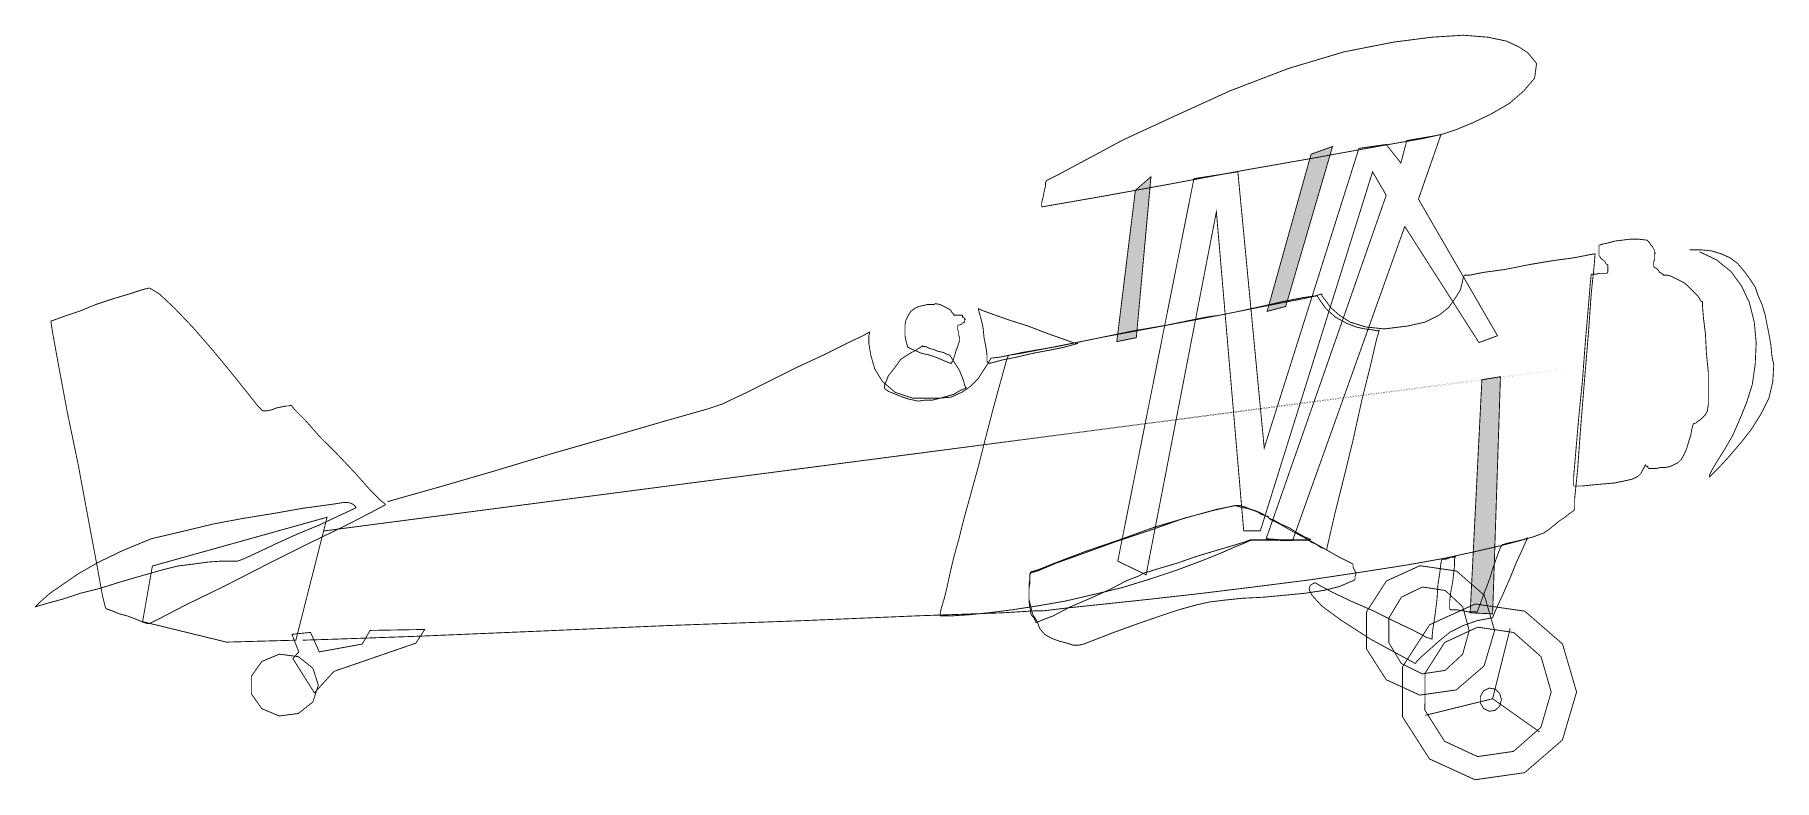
# Model space of a CAD drawing. Extents: x -2.89 to 3, y -1.93 to 0.59.
import ezdxf

# ---------------------------------------------------------------- set-up
doc = ezdxf.new("R2010")
doc.units = 0
doc.header["$LTSCALE"] = 0.000394
doc.layers.add('COUCHE1', color=7, linetype='CONTINUOUS')

msp = doc.modelspace()

# ---------------------------------------------------------------- linework, layer by layer
at = {"layer": 'COUCHE1', "color": 7, "linetype": 'CONTINUOUS', "const_width": 0.003}
for points in [[(2.197953, 0.497), (2.184724, 0.513539), (2.168185, 0.533386), (2.138406, 0.553228), (2.095409, 0.573083), (2.032563, 0.586303), (1.949862, 0.592925), (1.844016, 0.586303), (1.715012, 0.569756)], [(1.715012, 0.569756), (1.546315, 0.536685), (1.357752, 0.480457), (1.15928, 0.404378), (0.970728, 0.318374), (0.798732, 0.238988), (0.663098, 0.166209), (0.570484, 0.116614), (0.537398, 0.100051)], [(1.87048, 0.255524), (1.883717, 0.258835), (1.923402, 0.272059), (1.979634, 0.295217), (2.042488, 0.324984), (2.105319, 0.36137), (2.154949, 0.404378), (2.19135, 0.44737), (2.197953, 0.497)], [(0.520862, 0.01074), (0.577094, 0.020657), (0.729268, 0.047126), (0.947579, 0.086811), (1.195673, 0.133126), (1.440465, 0.176142), (1.658764, 0.215819), (1.810937, 0.242295), (1.87048, 0.255524)], [(0.537398, 0.100051), (0.534098, 0.093429), (0.534098, 0.0835), (0.530787, 0.070276), (0.527484, 0.053744), (0.524169, 0.037213), (0.520862, 0.023972), (0.520862, 0.014055), (0.520862, 0.01074)], [(2.40965, -0.118264), (2.412972, -0.118264), (2.422898, -0.114953), (2.439433, -0.111646), (2.462583, -0.105051), (2.489051, -0.101732), (2.515508, -0.098417), (2.541972, -0.098417), (2.571744, -0.101732)], [(2.40965, -0.151343), (2.40965, -0.148039), (2.40965, -0.141421), (2.40965, -0.134803), (2.40965, -0.131496), (2.40965, -0.124882), (2.40965, -0.121575), (2.40965, -0.118264)], [(2.571744, -0.101732), (2.575063, -0.105051), (2.581673, -0.111646), (2.58498, -0.118264), (2.591598, -0.124882), (2.594902, -0.131496), (2.598205, -0.138122), (2.598205, -0.144732), (2.601524, -0.144732)], [(1.953173, -0.220815), (1.969717, -0.220815), (2.019331, -0.21089), (2.092106, -0.200961), (2.174815, -0.184413), (2.254193, -0.171189), (2.326969, -0.16128), (2.376575, -0.151343), (2.396425, -0.148039)], [(2.396425, -0.148039), (2.393118, -0.187732), (2.383197, -0.283657), (2.373272, -0.422598), (2.360035, -0.581366), (2.346819, -0.743457), (2.336878, -0.88239), (2.326969, -0.978303), (2.326969, -1.014693)], [(2.439433, -0.184413), (2.436114, -0.184413), (2.432811, -0.18111), (2.429496, -0.174516), (2.422898, -0.16789), (2.416283, -0.164583), (2.412972, -0.157961), (2.40965, -0.154665), (2.40965, -0.151343)], [(2.601524, -0.144732), (2.598205, -0.148039), (2.598205, -0.154665), (2.598205, -0.16128), (2.598205, -0.16789), (2.594902, -0.174516), (2.594902, -0.18111), (2.594902, -0.187732)], [(2.717287, -0.134803), (2.756988, -0.134803), (2.790067, -0.138122), (2.82315, -0.148039), (2.852913, -0.16128), (2.879382, -0.18111), (2.899217, -0.20426), (2.919059, -0.230732), (2.938921, -0.260512)], [(2.928988, -0.591295), (2.938921, -0.521827), (2.942209, -0.449067), (2.935626, -0.379587), (2.919059, -0.313429), (2.892602, -0.257197), (2.856217, -0.207575), (2.806594, -0.16789), (2.750362, -0.141421)], [(1.761311, -0.392815), (1.820858, -0.379587), (1.867169, -0.356441), (1.900244, -0.329972), (1.923402, -0.29689), (1.939949, -0.270437), (1.946551, -0.243965), (1.949862, -0.227433), (1.953173, -0.220815)], [(2.323657, -0.935315), (2.323657, -0.905539), (2.330268, -0.82615), (2.340197, -0.710374), (2.353429, -0.578051), (2.36335, -0.445744), (2.373272, -0.329972), (2.379898, -0.250583), (2.383197, -0.217488)], [(2.383197, -0.217488), (2.389803, -0.217488), (2.399736, -0.217488), (2.40965, -0.214205), (2.419587, -0.214205), (2.429496, -0.214205), (2.436114, -0.214205), (2.439433, -0.21089)], [(2.439433, -0.21089), (2.439433, -0.207575), (2.439433, -0.20426), (2.439433, -0.19765), (2.439433, -0.194343), (2.439433, -0.191035), (2.439433, -0.187732), (2.439433, -0.184413)], [(2.594902, -0.187732), (2.594902, -0.191035), (2.598205, -0.194343), (2.604811, -0.19765), (2.611433, -0.20426), (2.614744, -0.21089), (2.62137, -0.214205), (2.624657, -0.217488), (2.62798, -0.217488)], [(2.62798, -0.217488), (2.62798, -0.220815), (2.634606, -0.220815), (2.641217, -0.220815), (2.654437, -0.224114), (2.667677, -0.230732), (2.680898, -0.237346), (2.694134, -0.243965), (2.707366, -0.25389)], [(-2.836626, -0.37628), (-2.826697, -0.372976), (-2.790299, -0.359736), (-2.740689, -0.343205), (-2.684449, -0.320039), (-2.624917, -0.300209), (-2.568677, -0.283657), (-2.528992, -0.270437), (-2.50252, -0.263815)], [(-2.50252, -0.263815), (-2.469453, -0.283657), (-2.416516, -0.333276), (-2.353665, -0.399437), (-2.287508, -0.475524), (-2.224657, -0.551602), (-2.171736, -0.617756), (-2.135339, -0.664055), (-2.118807, -0.680606)], [(1.453685, -0.290272), (1.407366, -0.300209), (1.288291, -0.323343), (1.122898, -0.356441), (0.931028, -0.392815), (0.735878, -0.429209), (0.570484, -0.462291), (0.45139, -0.485441), (0.408406, -0.492071)], [(1.060047, -0.366354), (1.076583, -0.363055), (1.122898, -0.356441), (1.189063, -0.343205), (1.265146, -0.326654), (1.337917, -0.310122), (1.404059, -0.29689), (1.45037, -0.290272), (1.470236, -0.283657)], [(1.66539, -0.406055), (1.658764, -0.409354), (1.642232, -0.406055), (1.615768, -0.402748), (1.586004, -0.396126), (1.552913, -0.38289), (1.516539, -0.363055), (1.483449, -0.333276), (1.453685, -0.290272)], [(1.470236, -0.283657), (1.470236, -0.290272), (1.483449, -0.306807), (1.499996, -0.329972), (1.529768, -0.356441), (1.566157, -0.379587), (1.619079, -0.396126), (1.681929, -0.402748), (1.761311, -0.392815)], [(2.707366, -0.25389), (2.717287, -0.263815), (2.727213, -0.273744), (2.737142, -0.283657), (2.743748, -0.290272), (2.750362, -0.300209), (2.753685, -0.306807), (2.756988, -0.310122), (2.760291, -0.310122)], [(2.938921, -0.260512), (2.948839, -0.290272), (2.962071, -0.320039), (2.972008, -0.353126), (2.978602, -0.386193), (2.985236, -0.419291), (2.991843, -0.455669), (2.995146, -0.492071), (3.001768, -0.525138)], [(0.070988, -0.465602), (0.067689, -0.465602), (0.064378, -0.455669), (0.061063, -0.442441), (0.057764, -0.425906), (0.057764, -0.409354), (0.057764, -0.389528), (0.061063, -0.372976), (0.070988, -0.353126)], [(0.070988, -0.353126), (0.07761, -0.343205), (0.090843, -0.333276), (0.104079, -0.326654), (0.120618, -0.323343), (0.133843, -0.320039), (0.147067, -0.320039), (0.157004, -0.320039), (0.160303, -0.31674)], [(0.160303, -0.31674), (0.176843, -0.320039), (0.190087, -0.326654), (0.203307, -0.333276), (0.213248, -0.339902), (0.216559, -0.346508), (0.22315, -0.353126), (0.22315, -0.356441), (0.226469, -0.356441)], [(0.338945, -0.518508), (0.335634, -0.511906), (0.335634, -0.492071), (0.332323, -0.465602), (0.325689, -0.432508), (0.322406, -0.399437), (0.31578, -0.369661), (0.309161, -0.346508), (0.30585, -0.333276)], [(0.30585, -0.333276), (0.319091, -0.339902), (0.355472, -0.353126), (0.411701, -0.372976), (0.474559, -0.392815), (0.534098, -0.415976), (0.590339, -0.435819), (0.626724, -0.449067), (0.643256, -0.452378)], [(2.760291, -0.310122), (2.760291, -0.326654), (2.763594, -0.366354), (2.770217, -0.419291), (2.773528, -0.485441), (2.78013, -0.551602), (2.78013, -0.611146), (2.78013, -0.657453), (2.776839, -0.680606)], [(-2.651378, -1.348795), (-2.661307, -1.309091), (-2.681138, -1.199949), (-2.710921, -1.041157), (-2.743996, -0.862531), (-2.780382, -0.687228), (-2.810157, -0.528453), (-2.830004, -0.419291), (-2.836626, -0.37628)], [(-0.560807, -0.657453), (-0.540957, -0.647531), (-0.484705, -0.621067), (-0.405346, -0.581366), (-0.312717, -0.535071), (-0.220087, -0.492071), (-0.140705, -0.452378), (-0.08448, -0.425906), (-0.061319, -0.412661)], [(-0.061319, -0.412661), (-0.064622, -0.425906), (-0.064622, -0.452378), (-0.058012, -0.492071), (-0.04478, -0.53837), (-0.018335, -0.581366), (0.024685, -0.617756), (0.084232, -0.637602), (0.170236, -0.637602)], [(0.226469, -0.356441), (0.229776, -0.356441), (0.233087, -0.356441), (0.239693, -0.356441), (0.243, -0.356441), (0.246315, -0.356441), (0.249626, -0.356441), (0.252929, -0.356441)], [(0.262846, -0.369661), (0.259531, -0.37628), (0.259531, -0.379587), (0.252929, -0.38289), (0.249626, -0.386193), (0.243, -0.389528), (0.239693, -0.389528), (0.236382, -0.389528)], [(0.236382, -0.389528), (0.236382, -0.392815), (0.236382, -0.399437), (0.236382, -0.406055), (0.239693, -0.412661), (0.239693, -0.422598), (0.243, -0.432508), (0.243, -0.43913), (0.243, -0.442441)], [(0.252929, -0.356441), (0.252929, -0.359736), (0.252929, -0.363055), (0.256232, -0.363055), (0.259531, -0.366354), (0.259531, -0.369661), (0.262846, -0.369661)], [(0.348858, -0.501992), (0.378626, -0.498681), (0.458012, -0.482134), (0.573799, -0.462291), (0.702799, -0.435819), (0.831807, -0.409354), (0.947579, -0.389528), (1.026969, -0.372976), (1.060047, -0.366354)], [(1.486756, -1.150323), (1.493374, -1.120567), (1.513228, -1.034551), (1.542996, -0.915469), (1.576067, -0.77985), (1.605843, -0.644209), (1.635622, -0.525138), (1.655472, -0.43913), (1.66539, -0.406055)], [(0.117307, -0.458976), (0.113992, -0.462291), (0.104079, -0.468906), (0.094142, -0.475524), (0.080921, -0.482134), (0.064378, -0.492071), (0.054461, -0.498681), (0.044535, -0.505291)], [(0.216559, -0.518508), (0.209933, -0.518508), (0.193394, -0.511906), (0.170236, -0.501992), (0.143772, -0.492071), (0.113992, -0.485441), (0.090843, -0.475524), (0.074299, -0.468906), (0.070988, -0.465602)], [(0.209933, -0.492071), (0.200008, -0.488744), (0.186776, -0.482134), (0.170236, -0.478835), (0.153697, -0.472201), (0.140469, -0.468906), (0.127224, -0.462291), (0.117307, -0.462291), (0.117307, -0.458976)], [(0.243, -0.442441), (0.236382, -0.462291), (0.229776, -0.478835), (0.226469, -0.492071), (0.22315, -0.501992), (0.219843, -0.511906), (0.216559, -0.515213), (0.216559, -0.518508)], [(0.643256, -0.452378), (0.63002, -0.455669), (0.593642, -0.465602), (0.54402, -0.475524), (0.491094, -0.485441), (0.434854, -0.498681), (0.38524, -0.508594), (0.348858, -0.518508), (0.338945, -0.518508)], [(0.044535, -0.505291), (0.04122, -0.508594), (0.034602, -0.518508), (0.024685, -0.531752), (0.01476, -0.54498), (0.001528, -0.561516), (-0.005087, -0.578051), (-0.011701, -0.594598), (-0.011701, -0.60452)], [(0.170236, -0.637602), (0.213248, -0.634291), (0.249626, -0.617756), (0.27939, -0.597902), (0.30585, -0.571453), (0.322406, -0.54498), (0.335634, -0.525138), (0.345547, -0.508594), (0.348858, -0.501992)], [(0.266169, -0.601217), (0.262846, -0.601217), (0.259531, -0.591295), (0.256232, -0.578051), (0.249626, -0.561516), (0.243, -0.54498), (0.233087, -0.528453), (0.219843, -0.508594), (0.209933, -0.492071)], [(0.408406, -0.492071), (0.401776, -0.508594), (0.391862, -0.54498), (0.375323, -0.60452), (0.355472, -0.677299), (0.332323, -0.766622), (0.309161, -0.859224), (0.282713, -0.955154), (0.256232, -1.051091)], [(3.001768, -0.525138), (2.998465, -0.581366), (2.985236, -0.637602), (2.958768, -0.690531), (2.925685, -0.743457), (2.889295, -0.789756), (2.849618, -0.836075), (2.81322, -0.875768), (2.783449, -0.905539)], [(-0.011701, -0.60452), (0.001528, -0.614441), (0.018071, -0.621067), (0.034602, -0.627681), (0.051161, -0.634291), (0.070988, -0.640917), (0.087543, -0.644209), (0.104079, -0.647531), (0.123921, -0.644209)], [(0.123921, -0.644209), (0.150378, -0.644209), (0.176843, -0.637602), (0.200008, -0.630996), (0.22315, -0.62437), (0.239693, -0.614441), (0.252929, -0.607835), (0.262846, -0.60452), (0.266169, -0.601217)], [(2.783449, -0.905539), (2.783449, -0.898925), (2.793358, -0.879079), (2.81322, -0.846004), (2.836378, -0.809602), (2.862846, -0.763295), (2.885992, -0.710374), (2.909146, -0.654142), (2.928988, -0.591295)], [(-2.118807, -0.680606), (-2.115508, -0.680606), (-2.105583, -0.680606), (-2.089043, -0.677299), (-2.072504, -0.670681), (-2.055965, -0.667366), (-2.039421, -0.664055), (-2.0295, -0.664055), (-2.022874, -0.660744)], [(-2.022874, -0.660744), (-2.009657, -0.677299), (-1.973276, -0.713685), (-1.92365, -0.769929), (-1.86411, -0.829457), (-1.804547, -0.892299), (-1.754925, -0.948535), (-1.718567, -0.984929), (-1.70202, -0.998161)], [(-1.695402, -0.988236), (-1.649102, -0.975), (-1.520079, -0.938622), (-1.338154, -0.885697), (-1.129748, -0.822846), (-0.921362, -0.763295), (-0.739425, -0.710374), (-0.610421, -0.673984), (-0.560807, -0.657453)], [(2.776839, -0.680606), (2.770217, -0.693831), (2.763594, -0.700441), (2.753685, -0.710374), (2.747067, -0.713685), (2.740445, -0.720295), (2.733823, -0.723594), (2.730531, -0.723594)], [(2.730531, -0.723594), (2.727213, -0.730232), (2.723902, -0.743457), (2.720598, -0.763295), (2.713988, -0.783146), (2.707366, -0.806307), (2.697441, -0.829457), (2.68752, -0.846004), (2.677594, -0.855925)], [(2.568425, -0.862531), (2.565122, -0.865843), (2.565122, -0.869161), (2.561823, -0.872465), (2.55852, -0.879079), (2.555205, -0.885697), (2.551902, -0.892299), (2.545276, -0.898925), (2.541972, -0.902232)], [(2.581673, -0.875768), (2.578366, -0.875768), (2.575063, -0.872465), (2.575063, -0.869161), (2.571744, -0.869161), (2.568425, -0.865843), (2.568425, -0.862531)], [(2.677594, -0.855925), (2.664362, -0.862531), (2.651142, -0.869161), (2.634606, -0.872465), (2.618055, -0.872465), (2.604811, -0.875768), (2.591598, -0.875768), (2.581673, -0.875768)], [(2.541972, -0.902232), (2.52213, -0.912157), (2.492358, -0.918768), (2.45928, -0.925394), (2.419587, -0.928709), (2.383197, -0.932), (2.353429, -0.935315), (2.330268, -0.935315), (2.323657, -0.935315)], [(-1.70202, -0.998161), (-1.738402, -1.018008), (-1.827713, -1.064315), (-1.956724, -1.127165), (-2.102276, -1.199949), (-2.25113, -1.276024), (-2.380134, -1.338854), (-2.469453, -1.385185), (-2.50252, -1.401724)], [(-2.495906, -1.113941), (-2.396669, -1.09078), (-2.287508, -1.064315), (-2.181665, -1.044476), (-2.07913, -1.027937), (-1.986496, -1.011386), (-1.913728, -1.001472), (-1.867409, -0.994843), (-1.847551, -0.991547)], [(-1.847551, -0.991547), (-1.837642, -0.991547), (-1.827713, -0.991547), (-1.817783, -0.994843), (-1.811177, -0.998161), (-1.807874, -1.001472), (-1.804547, -1.00478), (-1.804547, -1.008083), (-1.80126, -1.008083)], [(1.175823, -1.001472), (1.103051, -1.018008), (1.003815, -1.044476), (0.891346, -1.084161), (0.772272, -1.123854), (0.663098, -1.163543), (0.570484, -1.196638), (0.507642, -1.223098), (0.484472, -1.229717)], [(0.484472, -1.226417), (0.507642, -1.219791), (0.573799, -1.193331), (0.669724, -1.156925), (0.785496, -1.117244), (0.904583, -1.074244), (1.017035, -1.041157), (1.112961, -1.014693), (1.179122, -1.001472)], [(1.284984, -1.037854), (1.281689, -1.037854), (1.275059, -1.034551), (1.265146, -1.031244), (1.255209, -1.024614), (1.238673, -1.018008), (1.218827, -1.011386), (1.198972, -1.008083), (1.175823, -1.001472)], [(1.179122, -1.001472), (1.189063, -1.001472), (1.205594, -1.00478), (1.222142, -1.011386), (1.241972, -1.018008), (1.258524, -1.024614), (1.271752, -1.031244), (1.281689, -1.037854), (1.288291, -1.037854)], [(-1.80126, -1.008083), (-1.821094, -1.018008), (-1.86411, -1.037854), (-1.926957, -1.067626), (-1.999728, -1.097398), (-2.072504, -1.130476), (-2.135339, -1.160252), (-2.178354, -1.180091), (-2.194886, -1.186709)], [(0.256232, -1.051091), (0.239693, -1.117244), (0.22315, -1.176776), (0.209933, -1.233031), (0.200008, -1.279327), (0.190087, -1.319024), (0.180169, -1.352106), (0.176843, -1.368626), (0.176843, -1.375256)], [(1.576067, -1.199949), (1.56285, -1.193331), (1.529768, -1.176776), (1.483449, -1.150323), (1.430528, -1.120567), (1.374287, -1.09078), (1.327984, -1.064315), (1.294909, -1.047783), (1.284984, -1.037854)], [(1.288291, -1.037854), (1.291602, -1.044476), (1.308142, -1.051091), (1.331295, -1.064315), (1.361059, -1.077551), (1.387528, -1.094094), (1.410677, -1.107307), (1.427213, -1.113941), (1.433839, -1.117244)], [(2.326969, -1.014693), (2.320354, -1.021319), (2.310425, -1.027937), (2.29389, -1.041157), (2.274035, -1.05439), (2.254193, -1.070929), (2.237657, -1.084161), (2.227728, -1.09078), (2.224413, -1.094094)], [(-2.889543, -1.345484), (-2.886217, -1.342173), (-2.869701, -1.325642), (-2.839921, -1.299181), (-2.796929, -1.269406), (-2.743996, -1.233031), (-2.674528, -1.193331), (-2.591835, -1.153638), (-2.495906, -1.113941)], [(0.699488, -1.302476), (0.795429, -1.279327), (0.891346, -1.249555), (0.980661, -1.219791), (1.060047, -1.190016), (1.126205, -1.163543), (1.179122, -1.140406), (1.212205, -1.127165), (1.225441, -1.120567)], [(1.228752, -1.117244), (1.212205, -1.123854), (1.169209, -1.137098), (1.112961, -1.153638), (1.046827, -1.173469), (0.980661, -1.196638), (0.924429, -1.213169), (0.881429, -1.226417), (0.868189, -1.229717)], [(1.225441, -1.120567), (1.232059, -1.120567), (1.255209, -1.120567), (1.288291, -1.120567), (1.327984, -1.120567), (1.364378, -1.120567), (1.397457, -1.120567), (1.420602, -1.120567), (1.430528, -1.120567)], [(1.433839, -1.117244), (1.423913, -1.117244), (1.400764, -1.117244), (1.367681, -1.117244), (1.331295, -1.117244), (1.291602, -1.117244), (1.258524, -1.117244), (1.235362, -1.117244), (1.228752, -1.117244)], [(1.430528, -1.120567), (1.430528, -1.123854), (1.437146, -1.127165), (1.447063, -1.130476), (1.456996, -1.137098), (1.466929, -1.143701), (1.476839, -1.147008), (1.483449, -1.150323), (1.486756, -1.150323)], [(2.224413, -1.094094), (2.214484, -1.097398), (2.188035, -1.107307), (2.141717, -1.120567), (2.078878, -1.137098), (1.992862, -1.156925), (1.887024, -1.180091), (1.758008, -1.203248), (1.609161, -1.226417)], [(2.049102, -1.381866), (2.052409, -1.371953), (2.065638, -1.342173), (2.085496, -1.299181), (2.108634, -1.246256), (2.128484, -1.196638), (2.148335, -1.153638), (2.161567, -1.123854), (2.168185, -1.110634)], [(2.168185, -1.110634), (2.161567, -1.113941), (2.151646, -1.117244), (2.138406, -1.120567), (2.125181, -1.123854), (2.108634, -1.127165), (2.095409, -1.130476), (2.085496, -1.13378), (2.082185, -1.13378)], [(1.923402, -1.173469), (1.920098, -1.176776), (1.91348, -1.176776), (1.906862, -1.176776), (1.900244, -1.180091), (1.890335, -1.183402), (1.883717, -1.183402), (1.877091, -1.183402)], [(1.903559, -1.352106), (1.903559, -1.345484), (1.903559, -1.325642), (1.906862, -1.29587), (1.91348, -1.262791), (1.916791, -1.233031), (1.920098, -1.203248), (1.920098, -1.183402), (1.923402, -1.173469)], [(2.082185, -1.13378), (2.075559, -1.143701), (2.065638, -1.170173), (2.052409, -1.206555), (2.039181, -1.249555), (2.022634, -1.292559), (2.009406, -1.328945), (1.999484, -1.355413), (1.996177, -1.362024)], [(-2.505835, -1.233031), (-2.552142, -1.246256), (-2.608374, -1.262791), (-2.671224, -1.282634), (-2.737394, -1.299181), (-2.796929, -1.319024), (-2.846539, -1.332256), (-2.879622, -1.342173), (-2.889543, -1.345484)], [(-2.194886, -1.186709), (-2.204815, -1.190016), (-2.227961, -1.190016), (-2.261043, -1.190016), (-2.307358, -1.193331), (-2.353665, -1.199949), (-2.406598, -1.206555), (-2.45952, -1.219791), (-2.505835, -1.233031)], [(0.484472, -1.362024), (0.481181, -1.348795), (0.477862, -1.325642), (0.477862, -1.305795), (0.477862, -1.282634), (0.481181, -1.262791), (0.481181, -1.242945), (0.481181, -1.233031), (0.484472, -1.226417)], [(0.484472, -1.229717), (0.481181, -1.236323), (0.481181, -1.249555), (0.477862, -1.269406), (0.477862, -1.292559), (0.477862, -1.319024), (0.484472, -1.345484), (0.491094, -1.371953), (0.504335, -1.391803)], [(1.609161, -1.226417), (1.433839, -1.252874), (1.251913, -1.276024), (1.063362, -1.299181), (0.888039, -1.319024), (0.732559, -1.335567), (0.60687, -1.348795), (0.524169, -1.358717), (0.494402, -1.358717)], [(0.868189, -1.229717), (0.85165, -1.239646), (0.80865, -1.256169), (0.752421, -1.285945), (0.686256, -1.31572), (0.616803, -1.345484), (0.560567, -1.375256), (0.517567, -1.391803), (0.504335, -1.398406)], [(1.576067, -1.256169), (1.582689, -1.252874), (1.582689, -1.242945), (1.586004, -1.233031), (1.582689, -1.223098), (1.57939, -1.21648), (1.576067, -1.209866), (1.576067, -1.203248), (1.576067, -1.199949)], [(1.877091, -1.183402), (1.873772, -1.196638), (1.87048, -1.226417), (1.863866, -1.269406), (1.860547, -1.319024), (1.853925, -1.371953), (1.847323, -1.414949), (1.844016, -1.444728), (1.844016, -1.45465)], [(1.08652, -1.328945), (1.139433, -1.322327), (1.202283, -1.31572), (1.271752, -1.312409), (1.34122, -1.305795), (1.410677, -1.299181), (1.476839, -1.289264), (1.529768, -1.276024), (1.576067, -1.256169)], [(1.447063, -1.262791), (1.440465, -1.266094), (1.430528, -1.272713), (1.427213, -1.285945), (1.437146, -1.305795), (1.470236, -1.342173), (1.533083, -1.388492), (1.635622, -1.45465), (1.787776, -1.537343)], [(1.844016, -1.45465), (1.824173, -1.448031), (1.781157, -1.424882), (1.718303, -1.39511), (1.645535, -1.358717), (1.569465, -1.325642), (1.506614, -1.29587), (1.463614, -1.272713), (1.447063, -1.262791)], [(-2.50252, -1.401724), (-2.509146, -1.401724), (-2.528992, -1.39511), (-2.552142, -1.385185), (-2.578602, -1.375256), (-2.605063, -1.368626), (-2.62822, -1.358717), (-2.648067, -1.352106), (-2.651378, -1.348795)], [(0.176843, -1.375256), (0.186776, -1.375256), (0.219843, -1.375256), (0.272772, -1.371953), (0.338945, -1.365335), (0.418303, -1.355413), (0.504335, -1.342173), (0.600256, -1.325642), (0.699488, -1.302476)], [(0.649874, -1.474508), (0.663098, -1.471185), (0.706114, -1.45465), (0.765646, -1.431492), (0.838417, -1.405028), (0.914496, -1.378567), (0.983957, -1.355413), (1.043516, -1.338854), (1.08652, -1.328945)], [(1.996177, -1.362024), (1.989555, -1.362024), (1.979634, -1.362024), (1.966398, -1.362024), (1.949862, -1.358717), (1.930012, -1.355413), (1.916791, -1.355413), (1.906862, -1.355413), (1.903559, -1.352106)], [(0.494402, -1.358717), (0.38524, -1.365335), (0.104079, -1.375256), (-0.289551, -1.391803), (-0.746055, -1.40835), (-1.202524, -1.428177), (-1.596177, -1.444728), (-1.877327, -1.45465), (-1.983189, -1.457957)], [(0.504335, -1.398406), (0.501008, -1.398406), (0.501008, -1.39511), (0.497709, -1.388492), (0.494402, -1.381866), (0.487783, -1.375256), (0.484472, -1.368626), (0.484472, -1.365335), (0.484472, -1.362024)], [(0.504335, -1.391803), (0.51426, -1.41826), (0.530787, -1.438106), (0.553941, -1.451346), (0.580409, -1.461268), (0.60687, -1.467878), (0.626724, -1.474508), (0.643256, -1.474508), (0.649874, -1.474508)], [(1.787776, -1.537343), (1.791079, -1.530717), (1.807622, -1.514177), (1.834087, -1.491035), (1.867169, -1.461268), (1.903559, -1.431492), (1.949862, -1.40835), (1.996177, -1.391803), (2.049102, -1.381866)], [(2.049102, -1.656425), (2.108634, -1.41826)], [(1.820858, -1.712657), (2.049102, -1.656425)], [(2.049102, -1.656425), (2.207882, -1.76889)]]:
    msp.add_lwpolyline(points, dxfattribs=at)
for points in [[(0.874811, -1.236323), (0.778882, -1.190016), (1.03689, 0.106665), (1.185744, 0.129823), (1.275059, -0.806307), (1.595921, 0.209217), (1.688551, 0.222441), (1.738161, 0.159594), (1.758008, 0.235685), (1.873772, 0.255524), (1.797713, 0.037213), (2.065638, -0.425906), (2.002791, -0.449067), (1.751386, -0.055409), (1.370984, -1.120567), (1.281689, -1.113941), (1.688551, 0.050445), (1.642232, 0.129823), (1.261827, -1.087469), (1.205594, -1.087469), (1.112961, -0.005815)], [(1.284984, -0.343205), (1.433839, 0.189354), (1.506614, 0.215819), (1.347839, -0.326654)], [(1.284984, -0.343205), (1.433839, 0.189354), (1.506614, 0.215819), (1.347839, -0.326654)], [(0.838417, 0.066969), (0.775567, -0.445744), (0.841736, -0.432508), (0.891346, 0.11328)], [(0.838417, 0.066969), (0.775567, -0.445744), (0.841736, -0.432508), (0.891346, 0.11328)], [(2.3435, -0.531752), (-1.910425, -1.087469)], [(2.075559, -0.564835), (2.049102, -1.368626), (1.97302, -1.365335), (2.012717, -0.574756)], [(2.075559, -0.564835), (2.049102, -1.368626), (1.97302, -1.365335), (2.012717, -0.574756)], [(-2.492587, -1.206555), (-2.525681, -1.39511), (-2.241209, -1.464575), (-2.006346, -1.457957), (-1.900492, -1.041157)], [(2.055713, -1.425177), (2.020382, -1.544941), (1.925902, -1.626591), (1.802264, -1.644201), (1.688732, -1.592185), (1.621358, -1.487039), (1.62152, -1.362157), (1.689161, -1.257201), (1.802823, -1.205465), (1.926406, -1.22339), (2.020677, -1.30528), (2.055713, -1.425134)], [(1.969717, -1.425083), (1.947563, -1.50552), (1.888339, -1.560366), (1.810823, -1.572177), (1.739673, -1.537248), (1.697429, -1.466626), (1.697528, -1.382764), (1.739925, -1.31226), (1.811173, -1.277508), (1.888638, -1.289551), (1.947728, -1.344547), (1.969717, -1.425059)], [(2.333579, -1.633685), (2.285567, -1.796362), (2.15724, -1.90724), (1.989335, -1.931165), (1.835146, -1.860512), (1.74363, -1.717705), (1.74385, -1.548098), (1.835717, -1.405531), (1.990094, -1.335272), (2.157945, -1.359618), (2.28598, -1.470835), (2.333579, -1.633634)], [(2.247579, -1.633571), (2.21276, -1.753343), (2.119693, -1.834996), (1.997902, -1.852598), (1.886075, -1.800567), (1.819685, -1.695449), (1.81985, -1.570571), (1.886492, -1.465594), (1.998445, -1.413862), (2.120185, -1.431776), (2.213055, -1.513677), (2.247579, -1.633531)], [(-2.016264, -1.520799), (-1.996417, -1.49765), (-2.019579, -1.438106), (-1.956724, -1.431492), (-1.926957, -1.49765), (-1.781406, -1.471185), (-1.754925, -1.424882), (-1.569709, -1.421575), (-1.599492, -1.467878), (-1.877327, -1.563807), (-1.943492, -1.636567)], [(-1.930268, -1.610276), (-1.948728, -1.667465), (-1.998083, -1.706457), (-2.062677, -1.714874), (-2.121972, -1.690028), (-2.157161, -1.639799), (-2.157071, -1.580161), (-2.121744, -1.530024), (-2.062362, -1.505323), (-1.997819, -1.513886), (-1.948559, -1.552996), (-1.930268, -1.61024)], [(2.078878, -1.659791), (2.073079, -1.681236), (2.057551, -1.695862), (2.037244, -1.699016), (2.018618, -1.689697), (2.007567, -1.670874), (2.007591, -1.648504), (2.018677, -1.629701), (2.03735, -1.620433), (2.05765, -1.623646), (2.073118, -1.638319), (2.078878, -1.65978)]]:
    msp.add_lwpolyline(points, close=True, dxfattribs=at)
at = {"layer": 'COUCHE1', "color": 7, "linetype": 'CONTINUOUS'}
for points in [[(1.284984, -0.343205), (1.433839, 0.189354), (1.347839, -0.326654), (1.506614, 0.215819)], [(0.838417, 0.066969), (0.775567, -0.445744), (0.891346, 0.11328), (0.841736, -0.432508)], [(2.075559, -0.564835), (2.049102, -1.368626), (2.012717, -0.574756), (1.97302, -1.365335)]]:
    msp.add_solid(points, dxfattribs=at)

doc.saveas('drawing.dxf')
